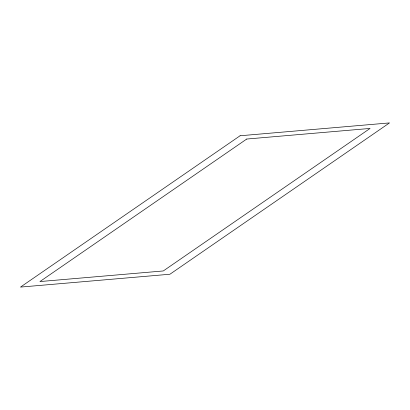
<?xml version="1.0" encoding="UTF-8"?>
<svg xmlns="http://www.w3.org/2000/svg" width="410" height="410" viewBox="0 0 410 410"><rect width="100%" height="100%" fill="white"/><g stroke="black" fill="none" stroke-linecap="round" stroke-linejoin="round"><path stroke-width="0.61" d="M240.075 135.766L20.5 287.087L169.924 274.234L389.5 122.913L240.075 135.766M246.728 139.041L39.924 281.562L163.272 270.959L370.076 128.438L246.728 139.041"/></g></svg>
